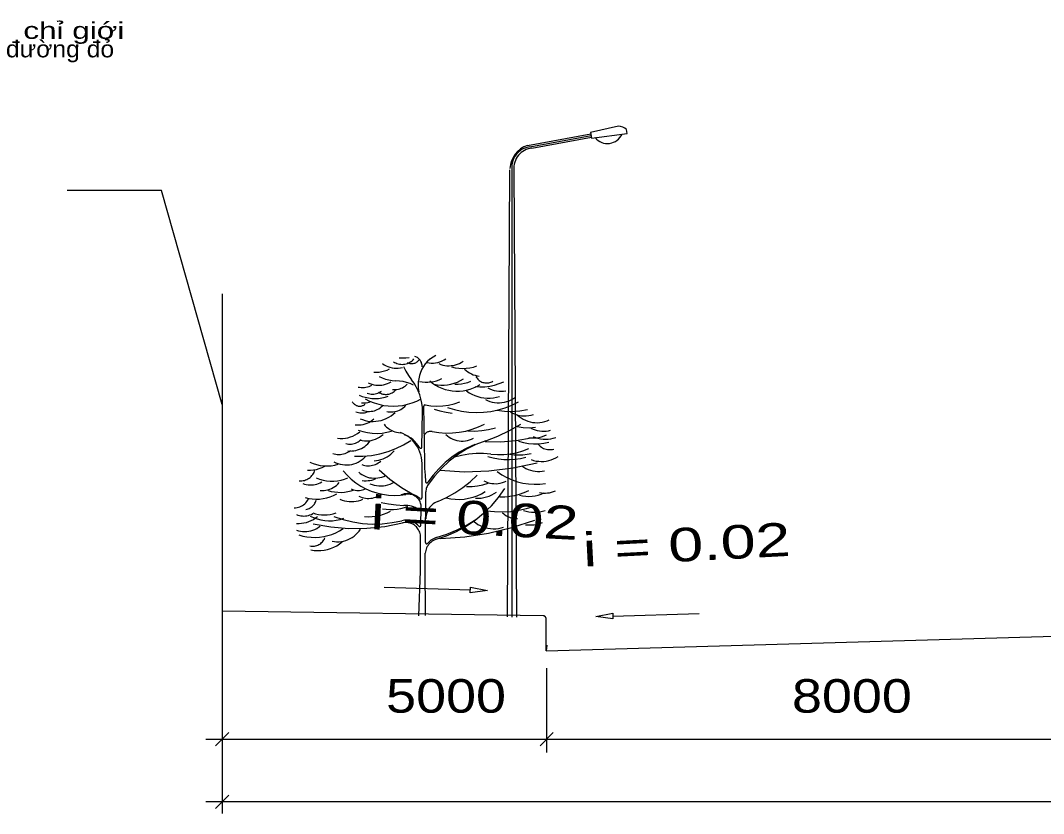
# Model space of a CAD drawing. Header units: metres. Extents: x 532950 to 537618, y 1849954 to 1853119.
# Drawn here: x 535865.4 to 536117.5, y 1851948.7 to 1852144.2 of the extents above; entities that cross this region are included whole.
import ezdxf

# ---------------------------------------------------------------- set-up
doc = ezdxf.new("R2010")
doc.units = ezdxf.units.M
doc.header["$LTSCALE"] = 3.1
for name, color, linetype, lineweight in [('1', 7, 'Continuous', 13), ('16', 7, 'Continuous', 13), ('2', 7, 'Continuous', 13), ('57', 7, 'Continuous', 13)]:
    doc.layers.add(name, color=color, linetype=linetype, lineweight=lineweight)

msp = doc.modelspace()

# ---------------------------------------------------------------- linework, layer by layer
at = {"layer": '1'}
for p, q in [((535964.34, 1852039.04), (535964.47, 1852047.72)), ((535964.35, 1852026.57), (535964.35, 1852035)), ((535965.18, 1852015.52), (535965.31, 1852027.99)), ((535964.08, 1852019.78), (535964.18, 1852024.11))]:
    msp.add_line(p, q, dxfattribs=at)
for points in [[(535957.3, 1852060.07), (535957.58, 1852059.9), (535957.87, 1852059.75), (535958.18, 1852059.63), (535958.49, 1852059.53), (535958.82, 1852059.46), (535959.14, 1852059.42), (535959.47, 1852059.41), (535959.8, 1852059.43), (535960.13, 1852059.47), (535960.45, 1852059.55), (535960.76, 1852059.65), (535961.07, 1852059.78), (535961.36, 1852059.93), (535961.64, 1852060.11), (535961.9, 1852060.31), (535962.14, 1852060.54), (535962.36, 1852060.78)], [(535958.71, 1852061.02), (535959.54, 1852060.98), (535960.36, 1852061.02), (535961.18, 1852061.13)], [(535960.71, 1852059.84), (535960.91, 1852059.75), (535961.11, 1852059.68), (535961.33, 1852059.63), (535961.54, 1852059.6), (535961.75, 1852059.59), (535961.97, 1852059.6), (535962.18, 1852059.63), (535962.4, 1852059.68), (535962.6, 1852059.74), (535962.8, 1852059.82), (535962.99, 1852059.93), (535963.17, 1852060.04), (535963.34, 1852060.18), (535963.5, 1852060.33), (535963.64, 1852060.49), (535963.77, 1852060.66)], [(535964.36, 1852058.78), (535964.36, 1852059), (535964.35, 1852059.23), (535964.31, 1852059.45), (535964.26, 1852059.67), (535964.19, 1852059.88), (535964.09, 1852060.09), (535963.98, 1852060.28), (535963.86, 1852060.47), (535963.71, 1852060.64), (535963.56, 1852060.8), (535963.39, 1852060.95), (535963.2, 1852061.08), (535963.01, 1852061.19), (535962.8, 1852061.29), (535962.59, 1852061.37)], [(535966.24, 1852060.78), (535965.67, 1852060.2), (535965.16, 1852059.57), (535964.71, 1852058.9), (535964.32, 1852058.19), (535964, 1852057.44), (535963.74, 1852056.67), (535963.55, 1852055.88), (535963.44, 1852055.08), (535963.4, 1852054.27), (535963.43, 1852053.46), (535963.53, 1852052.66)], [(535965.53, 1852059.84), (535966.08, 1852059.75), (535966.62, 1852059.71), (535967.17, 1852059.72), (535967.71, 1852059.78), (535968.25, 1852059.89), (535968.78, 1852060.04), (535969.29, 1852060.24), (535969.78, 1852060.49), (535970.24, 1852060.78)], [(535967.77, 1852061.6), (535967.09, 1852061.19), (535966.43, 1852060.75), (535965.77, 1852060.31)], [(535968.48, 1852059.6), (535968.96, 1852059.41), (535969.47, 1852059.25), (535969.98, 1852059.14), (535970.5, 1852059.08), (535971.03, 1852059.06), (535971.55, 1852059.09), (535972.08, 1852059.16), (535972.59, 1852059.28), (535973.09, 1852059.45), (535973.57, 1852059.65), (535974.03, 1852059.9), (535974.47, 1852060.19)], [(535952.48, 1852057.48), (535953.15, 1852057.47), (535953.81, 1852057.52), (535954.48, 1852057.63), (535955.12, 1852057.79), (535955.75, 1852058.02), (535956.36, 1852058.31)], [(535954.59, 1852059.6), (535955.03, 1852059.32), (535955.48, 1852059.07), (535955.96, 1852058.86), (535956.45, 1852058.7), (535956.96, 1852058.58), (535957.47, 1852058.5), (535957.99, 1852058.48), (535958.51, 1852058.49), (535959.03, 1852058.55), (535959.54, 1852058.66)], [(535959.77, 1852058.9), (535960.34, 1852057.74), (535961, 1852056.64), (535961.76, 1852055.6)], [(535971.65, 1852058.78), (535972.54, 1852058.59), (535973.43, 1852058.47), (535974.33, 1852058.43), (535975.24, 1852058.47), (535976.13, 1852058.58), (535977.02, 1852058.76), (535977.89, 1852059.01)], [(535974.83, 1852058.19), (535975.21, 1852057.86), (535975.62, 1852057.55), (535976.06, 1852057.29), (535976.51, 1852057.06), (535976.98, 1852056.87), (535977.47, 1852056.72), (535977.97, 1852056.61), (535978.47, 1852056.54)], [(535951.07, 1852054.89), (535951.51, 1852054.69), (535951.98, 1852054.52), (535952.45, 1852054.4), (535952.94, 1852054.31), (535953.43, 1852054.27), (535953.92, 1852054.27), (535954.41, 1852054.31), (535954.9, 1852054.39), (535955.37, 1852054.52), (535955.84, 1852054.68), (535956.28, 1852054.89), (535956.71, 1852055.13)], [(535953.77, 1852056.42), (535954.55, 1852056.07), (535955.36, 1852055.79), (535956.19, 1852055.57), (535957.03, 1852055.43), (535957.89, 1852055.36)], [(535962.24, 1852054.3), (535961.41, 1852054.66), (535960.55, 1852054.94), (535959.68, 1852055.15), (535958.79, 1852055.3), (535957.89, 1852055.36)], [(535964.47, 1852047.72), (535964.44, 1852048.78), (535964.32, 1852049.83), (535964.1, 1852050.88), (535963.8, 1852051.9), (535963.41, 1852052.89), (535962.94, 1852053.84), (535962.39, 1852054.75), (535961.76, 1852055.6)], [(535963.69, 1852055.2), (535964.39, 1852055.08), (535965.1, 1852055.02), (535965.82, 1852055.02), (535966.53, 1852055.08), (535967.24, 1852055.2), (535967.93, 1852055.38), (535968.6, 1852055.61), (535969.26, 1852055.9)], [(535966.24, 1852055.36), (535966.93, 1852054.81), (535967.66, 1852054.31), (535968.44, 1852053.88), (535969.25, 1852053.52), (535970.08, 1852053.23), (535970.94, 1852053.01), (535971.82, 1852052.87), (535972.7, 1852052.8), (535973.59, 1852052.81), (535974.47, 1852052.9), (535975.34, 1852053.06), (535976.19, 1852053.29), (535977.02, 1852053.6), (535977.83, 1852053.98), (535978.59, 1852054.42)], [(535967.3, 1852054.54), (535968.13, 1852054.4), (535968.97, 1852054.32), (535969.82, 1852054.32), (535970.66, 1852054.4), (535971.49, 1852054.55), (535972.3, 1852054.77), (535973.1, 1852055.06), (535973.86, 1852055.41), (535974.59, 1852055.84)], [(535972.47, 1852054.54), (535973.27, 1852054.54), (535974.06, 1852054.61), (535974.85, 1852054.76), (535975.61, 1852054.97), (535976.36, 1852055.25)], [(535977.42, 1852053.95), (535978.62, 1852053.87), (535979.83, 1852053.9), (535981.03, 1852054.05), (535982.21, 1852054.3), (535983.36, 1852054.66), (535984.47, 1852055.13)], [(535977.65, 1852056.42), (535977.77, 1852056.2), (535977.92, 1852055.99), (535978.08, 1852055.8), (535978.25, 1852055.61), (535978.44, 1852055.45), (535978.65, 1852055.3), (535978.87, 1852055.17), (535979.09, 1852055.06), (535979.33, 1852054.97), (535979.57, 1852054.9), (535979.82, 1852054.85), (535980.07, 1852054.82), (535980.33, 1852054.82), (535980.58, 1852054.84), (535980.83, 1852054.88), (535981.08, 1852054.94), (535981.31, 1852055.02), (535981.55, 1852055.12), (535981.77, 1852055.25)], [(535948.6, 1852053.83), (535948.98, 1852053.76), (535949.37, 1852053.71), (535949.76, 1852053.7), (535950.15, 1852053.72), (535950.54, 1852053.77), (535950.92, 1852053.86), (535951.3, 1852053.98), (535951.66, 1852054.13), (535952.01, 1852054.3)], [(535950.83, 1852052.3), (535951.15, 1852052.21), (535951.48, 1852052.14), (535951.81, 1852052.1), (535952.15, 1852052.09), (535952.48, 1852052.1), (535952.82, 1852052.15), (535953.14, 1852052.22), (535953.46, 1852052.32), (535953.78, 1852052.45), (535954.07, 1852052.6), (535954.36, 1852052.77)], [(535953.65, 1852052.54), (535953.9, 1852052.39), (535954.17, 1852052.27), (535954.44, 1852052.17), (535954.72, 1852052.09), (535955.01, 1852052.04), (535955.3, 1852052.02), (535955.59, 1852052.02), (535955.88, 1852052.04), (535956.17, 1852052.1), (535956.45, 1852052.18), (535956.72, 1852052.28), (535956.98, 1852052.41), (535957.23, 1852052.55), (535957.47, 1852052.73), (535957.69, 1852052.92), (535957.89, 1852053.13)], [(535957.07, 1852053.25), (535957.43, 1852053.21), (535957.79, 1852053.21), (535958.16, 1852053.24), (535958.52, 1852053.3), (535958.87, 1852053.39), (535959.22, 1852053.51), (535959.55, 1852053.66), (535959.87, 1852053.84), (535960.17, 1852054.05), (535960.45, 1852054.28), (535960.71, 1852054.54)], [(535975.29, 1852052.88), (535975.93, 1852052.43), (535976.62, 1852052.04), (535977.33, 1852051.71), (535978.07, 1852051.45), (535978.83, 1852051.25), (535979.6, 1852051.12), (535980.38, 1852051.06), (535981.17, 1852051.07), (535981.95, 1852051.15), (535982.72, 1852051.3), (535983.47, 1852051.51)], [(535980.55, 1852053.66), (535981.07, 1852053.39), (535981.6, 1852053.17), (535982.16, 1852053), (535982.72, 1852052.88), (535983.3, 1852052.8), (535983.88, 1852052.78), (535984.45, 1852052.8), (535985.03, 1852052.88)], [(535947.18, 1852050.18), (535947.28, 1852050.03), (535947.39, 1852049.88), (535947.51, 1852049.74), (535947.65, 1852049.61), (535947.79, 1852049.5), (535947.95, 1852049.4), (535948.11, 1852049.31), (535948.28, 1852049.24), (535948.45, 1852049.18), (535948.63, 1852049.14), (535948.82, 1852049.11), (535949, 1852049.1), (535949.18, 1852049.11), (535949.37, 1852049.13), (535949.55, 1852049.17), (535949.72, 1852049.23), (535949.89, 1852049.3), (535950.06, 1852049.38), (535950.21, 1852049.48), (535950.36, 1852049.6)], [(535948.83, 1852051.83), (535949.59, 1852051.52), (535950.37, 1852051.29), (535951.17, 1852051.12), (535951.99, 1852051.02), (535952.8, 1852050.99), (535953.62, 1852051.03), (535954.43, 1852051.15), (535955.23, 1852051.34), (535956.01, 1852051.6)], [(535949.48, 1852049.91), (535949.85, 1852049.89), (535950.23, 1852049.9), (535950.6, 1852049.94), (535950.96, 1852050.01), (535951.32, 1852050.11), (535951.67, 1852050.23)], [(535950.36, 1852050.89), (535951.43, 1852050.35), (535952.54, 1852049.91), (535953.69, 1852049.56), (535954.86, 1852049.31), (535956.05, 1852049.15), (535957.24, 1852049.1), (535958.44, 1852049.15), (535959.63, 1852049.31), (535960.8, 1852049.56), (535961.94, 1852049.91), (535963.05, 1852050.35), (535964.12, 1852050.89)], [(535965.13, 1852049.4), (535966.56, 1852049.2), (535968, 1852049.13), (535969.44, 1852049.19), (535970.87, 1852049.38), (535972.27, 1852049.7), (535973.64, 1852050.15)], [(535970.62, 1852048.78), (535972.35, 1852048.25), (535974.12, 1852047.86), (535975.91, 1852047.63), (535977.72, 1852047.54), (535979.53, 1852047.6), (535981.32, 1852047.82), (535983.1, 1852048.19), (535984.83, 1852048.7), (535986.52, 1852049.35), (535988.15, 1852050.15)], [(535979.97, 1852050.73), (535980.51, 1852050.48), (535981.08, 1852050.27), (535981.66, 1852050.12), (535982.25, 1852050.01), (535982.85, 1852049.96), (535983.45, 1852049.95), (535984.05, 1852050), (535984.64, 1852050.1), (535985.22, 1852050.25), (535985.79, 1852050.44), (535986.34, 1852050.69), (535986.87, 1852050.98), (535987.37, 1852051.32)], [(535948.01, 1852047.71), (535948.35, 1852047.6), (535948.7, 1852047.51), (535949.06, 1852047.46), (535949.43, 1852047.44), (535949.79, 1852047.45), (535950.15, 1852047.5), (535950.5, 1852047.58), (535950.85, 1852047.69), (535951.18, 1852047.83)], [(535949.08, 1852046.02), (535949.7, 1852045.78), (535950.34, 1852045.58), (535950.99, 1852045.44), (535951.65, 1852045.36), (535952.32, 1852045.34), (535952.98, 1852045.37), (535953.64, 1852045.46), (535954.3, 1852045.6), (535954.93, 1852045.8), (535955.55, 1852046.06), (535956.14, 1852046.36), (535956.71, 1852046.71), (535957.24, 1852047.12), (535957.74, 1852047.56)], [(535949.56, 1852048.21), (535949.93, 1852048.07), (535950.3, 1852047.95), (535950.68, 1852047.87), (535951.07, 1852047.83), (535951.45, 1852047.82), (535951.84, 1852047.84), (535952.23, 1852047.9), (535952.61, 1852047.99), (535952.97, 1852048.11), (535953.33, 1852048.27), (535953.67, 1852048.45), (535954, 1852048.67), (535954.3, 1852048.91), (535954.58, 1852049.18)], [(535955.65, 1852047.83), (535956.05, 1852047.74), (535956.45, 1852047.69), (535956.85, 1852047.68), (535957.25, 1852047.7), (535957.65, 1852047.76), (535958.04, 1852047.85), (535958.42, 1852047.97), (535958.79, 1852048.13), (535959.15, 1852048.32), (535959.48, 1852048.54), (535959.8, 1852048.78), (535960.09, 1852049.06), (535960.36, 1852049.36)], [(535965.13, 1852049.4), (535965.11, 1852049.4), (535965.08, 1852049.4), (535965.05, 1852049.4), (535965.02, 1852049.4), (535964.99, 1852049.39), (535964.97, 1852049.38), (535964.94, 1852049.37), (535964.91, 1852049.36), (535964.89, 1852049.34), (535964.87, 1852049.33), (535964.85, 1852049.31), (535964.83, 1852049.29), (535964.81, 1852049.26), (535964.8, 1852049.24), (535964.78, 1852049.22), (535964.77, 1852049.19), (535964.76, 1852049.16), (535964.76, 1852049.13), (535964.75, 1852049.11), (535964.75, 1852049.08)], [(535964.75, 1852049.08), (535964.8, 1852044.49), (535964.87, 1852039.91), (535964.94, 1852035.33)], [(535967.31, 1852048.39), (535968.77, 1852047.93), (535970.27, 1852047.61), (535971.79, 1852047.42)], [(535982.82, 1852048.08), (535984.69, 1852047.86), (535986.58, 1852047.82), (535988.46, 1852047.96), (535990.32, 1852048.27)], [(535986.12, 1852047.7), (535986.64, 1852047.42), (535987.17, 1852047.18), (535987.73, 1852046.99), (535988.3, 1852046.84), (535988.88, 1852046.75), (535989.46, 1852046.71), (535990.05, 1852046.72), (535990.64, 1852046.79), (535991.21, 1852046.9), (535991.78, 1852047.07)], [(535947.89, 1852044.53), (535948.38, 1852044.49), (535948.88, 1852044.49), (535949.37, 1852044.53), (535949.86, 1852044.62), (535950.34, 1852044.74), (535950.8, 1852044.91), (535951.25, 1852045.11), (535951.68, 1852045.35), (535952.09, 1852045.63), (535952.48, 1852045.95)], [(535987.82, 1852046.96), (535988.28, 1852046.56), (535988.77, 1852046.2), (535989.29, 1852045.89), (535989.83, 1852045.62), (535990.4, 1852045.4), (535990.98, 1852045.23), (535991.58, 1852045.11), (535992.18, 1852045.04), (535992.79, 1852045.03), (535993.39, 1852045.07), (535993.99, 1852045.16), (535994.58, 1852045.3), (535995.16, 1852045.49), (535995.71, 1852045.73)], [(535943.55, 1852041.18), (535944.19, 1852041.13), (535944.84, 1852041.15), (535945.48, 1852041.21), (535946.11, 1852041.34), (535946.74, 1852041.51), (535947.34, 1852041.74), (535947.92, 1852042.03), (535948.48, 1852042.36), (535949, 1852042.74)], [(535948.59, 1852043.19), (535949.74, 1852042.83), (535950.91, 1852042.58), (535952.1, 1852042.44), (535953.3, 1852042.41), (535954.5, 1852042.48), (535955.68, 1852042.66), (535956.85, 1852042.94)], [(535954.99, 1852044.65), (535955.29, 1852044.29), (535955.63, 1852043.96), (535955.99, 1852043.66), (535956.38, 1852043.39), (535956.78, 1852043.16), (535957.21, 1852042.96), (535957.65, 1852042.8), (535958.1, 1852042.67), (535958.56, 1852042.59), (535959.03, 1852042.54)], [(535964.35, 1852035), (535964.32, 1852035.71), (535964.23, 1852036.42), (535964.07, 1852037.12), (535963.85, 1852037.8), (535963.58, 1852038.45), (535963.25, 1852039.09), (535962.86, 1852039.69), (535962.42, 1852040.25), (535961.94, 1852040.77), (535961.41, 1852041.25), (535960.84, 1852041.68), (535960.24, 1852042.06), (535959.6, 1852042.39), (535958.94, 1852042.65)], [(535966.88, 1852042.87), (535966.72, 1852042.89), (535966.56, 1852042.9), (535966.4, 1852042.9), (535966.24, 1852042.88), (535966.08, 1852042.85), (535965.92, 1852042.81), (535965.77, 1852042.75), (535965.62, 1852042.68), (535965.49, 1852042.59), (535965.35, 1852042.5), (535965.23, 1852042.39), (535965.12, 1852042.28), (535965.02, 1852042.15), (535964.93, 1852042.01), (535964.85, 1852041.87), (535964.79, 1852041.72)], [(535966.88, 1852042.87), (535968.52, 1852042.61), (535970.18, 1852042.49), (535971.84, 1852042.51), (535973.49, 1852042.67), (535975.12, 1852042.98), (535976.72, 1852043.42), (535978.27, 1852044), (535979.77, 1852044.71)], [(535975.65, 1852043), (535977.36, 1852042.96), (535979.08, 1852043.08), (535980.77, 1852043.35), (535982.44, 1852043.76)], [(535980.06, 1852040.6), (535983.03, 1852041.74), (535985.91, 1852043.09), (535988.67, 1852044.66)], [(535987.78, 1852044.08), (535989.27, 1852043.87), (535990.78, 1852043.8), (535992.28, 1852043.89)], [(535991.2, 1852043.69), (535991.7, 1852043.46), (535992.22, 1852043.27), (535992.75, 1852043.12), (535993.3, 1852043.02), (535993.84, 1852042.96), (535994.4, 1852042.95), (535994.95, 1852042.98), (535995.49, 1852043.06), (535996.03, 1852043.19)], [(535945.59, 1852039.87), (535945.93, 1852039.81), (535946.27, 1852039.77), (535946.61, 1852039.76), (535946.95, 1852039.78), (535947.29, 1852039.83), (535947.63, 1852039.91), (535947.95, 1852040.01), (535948.27, 1852040.15), (535948.58, 1852040.31), (535948.87, 1852040.49), (535949.14, 1852040.7), (535949.39, 1852040.93)], [(535946.07, 1852038.09), (535946.56, 1852038.05), (535947.05, 1852038.06), (535947.54, 1852038.1), (535948.02, 1852038.19), (535948.49, 1852038.31), (535948.96, 1852038.48), (535949.4, 1852038.68), (535949.83, 1852038.92), (535950.23, 1852039.19), (535950.61, 1852039.5), (535950.97, 1852039.84), (535951.29, 1852040.21), (535951.58, 1852040.6)], [(535947.69, 1852036.8), (535949.79, 1852036.79), (535951.89, 1852036.98), (535953.95, 1852037.36), (535955.97, 1852037.93), (535957.94, 1852038.67), (535959.82, 1852039.59), (535961.62, 1852040.68)], [(535949.07, 1852040.76), (535949.61, 1852040.65), (535950.16, 1852040.58), (535950.71, 1852040.57), (535951.26, 1852040.6), (535951.81, 1852040.68), (535952.34, 1852040.81), (535952.87, 1852040.99), (535953.37, 1852041.21), (535953.85, 1852041.48), (535954.31, 1852041.79), (535954.74, 1852042.14)], [(535963.74, 1852038.89), (535963.41, 1852039.42), (535963.03, 1852039.92), (535962.62, 1852040.38), (535962.16, 1852040.81), (535961.66, 1852041.19), (535961.14, 1852041.53), (535960.58, 1852041.82), (535960, 1852042.05)], [(535980.06, 1852040.6), (535977.65, 1852039.65), (535975.33, 1852038.49), (535973.13, 1852037.11), (535971.06, 1852035.54), (535969.15, 1852033.78), (535967.41, 1852031.85), (535965.86, 1852029.77)], [(535970.23, 1852042.15), (535970.62, 1852041.81), (535971.04, 1852041.5), (535971.49, 1852041.22), (535971.97, 1852040.99), (535972.46, 1852040.8), (535972.96, 1852040.66), (535973.48, 1852040.56), (535974, 1852040.51), (535974.53, 1852040.51), (535975.05, 1852040.55), (535975.57, 1852040.64), (535976.08, 1852040.78), (535976.57, 1852040.96), (535977.04, 1852041.18)], [(535979.9, 1852040.39), (535983.71, 1852040.33), (535987.52, 1852040.65), (535991.27, 1852041.34)], [(535988.16, 1852040.45), (535989.37, 1852040.13), (535990.6, 1852039.92), (535991.85, 1852039.82), (535993.11, 1852039.84), (535994.36, 1852039.96), (535995.59, 1852040.2)], [(535990.63, 1852041.4), (535991.27, 1852041.32), (535991.91, 1852041.29), (535992.56, 1852041.33), (535993.19, 1852041.42), (535993.82, 1852041.57), (535994.43, 1852041.78), (535995.01, 1852042.04)], [(535991.71, 1852041.6), (535992.3, 1852041.36), (535992.92, 1852041.18), (535993.54, 1852041.05), (535994.17, 1852040.98), (535994.81, 1852040.95), (535995.44, 1852040.99), (535996.07, 1852041.07), (535996.69, 1852041.21), (535997.3, 1852041.4)], [(535942.35, 1852037.44), (535942.72, 1852037.33), (535943.1, 1852037.24), (535943.48, 1852037.19), (535943.86, 1852037.18), (535944.25, 1852037.19), (535944.63, 1852037.24), (535945.01, 1852037.32), (535945.38, 1852037.43), (535945.74, 1852037.57), (535946.08, 1852037.74), (535946.41, 1852037.94), (535946.72, 1852038.17)], [(535952.55, 1852035.66), (535953.12, 1852035.7), (535953.68, 1852035.79), (535954.23, 1852035.92), (535954.77, 1852036.11), (535955.29, 1852036.34), (535955.79, 1852036.61), (535956.26, 1852036.92), (535956.7, 1852037.28), (535957.11, 1852037.67), (535957.49, 1852038.09)], [(535963.74, 1852038.89), (535963.75, 1852038.86), (535963.77, 1852038.84), (535963.79, 1852038.82), (535963.81, 1852038.8), (535963.83, 1852038.78), (535963.85, 1852038.77), (535963.88, 1852038.75), (535963.9, 1852038.74), (535963.93, 1852038.73), (535963.96, 1852038.73), (535963.99, 1852038.72), (535964.01, 1852038.72), (535964.04, 1852038.72), (535964.07, 1852038.72), (535964.1, 1852038.73), (535964.13, 1852038.74), (535964.15, 1852038.75), (535964.18, 1852038.76), (535964.2, 1852038.78), (535964.22, 1852038.79), (535964.24, 1852038.81), (535964.26, 1852038.83), (535964.28, 1852038.85), (535964.3, 1852038.88), (535964.31, 1852038.9), (535964.32, 1852038.93), (535964.33, 1852038.95), (535964.34, 1852038.98), (535964.34, 1852039.01), (535964.34, 1852039.04)], [(535977.34, 1852039.65), (535975.37, 1852038.78), (535973.49, 1852037.74), (535971.71, 1852036.54), (535970.04, 1852035.19), (535968.49, 1852033.7), (535967.08, 1852032.08), (535965.81, 1852030.35)], [(535981.33, 1852037.28), (535979.52, 1852037.42), (535977.71, 1852037.42), (535975.91, 1852037.26), (535974.12, 1852036.95), (535972.37, 1852036.5)], [(535981.33, 1852037.28), (535982.92, 1852037.16), (535984.51, 1852037.18), (535986.09, 1852037.34), (535987.66, 1852037.64), (535989.19, 1852038.08), (535990.68, 1852038.65)], [(535986, 1852037.28), (535987.05, 1852037.13), (535988.11, 1852037.08), (535989.17, 1852037.11), (535990.23, 1852037.25), (535991.26, 1852037.48)], [(535993.05, 1852039.69), (535993.26, 1852039.45), (535993.5, 1852039.23), (535993.76, 1852039.03), (535994.03, 1852038.86), (535994.32, 1852038.71), (535994.62, 1852038.59), (535994.93, 1852038.49), (535995.25, 1852038.43), (535995.57, 1852038.39), (535995.9, 1852038.39), (535996.22, 1852038.41), (535996.54, 1852038.46), (535996.86, 1852038.54)], [(535936.68, 1852035.34), (535937.51, 1852034.98), (535938.37, 1852034.71), (535939.26, 1852034.51), (535940.15, 1852034.4), (535941.05, 1852034.37), (535941.96, 1852034.42), (535942.85, 1852034.55), (535943.73, 1852034.77)], [(535942.59, 1852035.42), (535943.11, 1852035.16), (535943.64, 1852034.96), (535944.19, 1852034.8), (535944.75, 1852034.69), (535945.32, 1852034.63), (535945.89, 1852034.62), (535946.46, 1852034.66), (535947.03, 1852034.75), (535947.58, 1852034.9), (535948.12, 1852035.09), (535948.64, 1852035.33), (535949.14, 1852035.61), (535949.61, 1852035.94), (535950.04, 1852036.31), (535950.45, 1852036.71)], [(535949.56, 1852034.69), (535949.92, 1852034.57), (535950.29, 1852034.48), (535950.66, 1852034.43), (535951.04, 1852034.4), (535951.42, 1852034.41), (535951.8, 1852034.45), (535952.17, 1852034.53), (535952.54, 1852034.63), (535952.9, 1852034.76), (535953.24, 1852034.93), (535953.57, 1852035.12), (535953.88, 1852035.34), (535954.17, 1852035.58)], [(535964.94, 1852035.33), (535964.99, 1852033.72), (535965.09, 1852032.1), (535965.22, 1852030.5)], [(535968.77, 1852033.29), (535974.8, 1852032.96), (535980.83, 1852033.15), (535986.82, 1852033.89), (535992.72, 1852035.14)], [(535980.55, 1852036.7), (535981.86, 1852036.34), (535983.19, 1852036.1), (535984.53, 1852035.96), (535985.89, 1852035.93), (535987.24, 1852036.01), (535988.58, 1852036.2), (535989.9, 1852036.5)], [(535991.26, 1852035.92), (535991.86, 1852035.73), (535992.47, 1852035.59), (535993.1, 1852035.51), (535993.72, 1852035.47), (535994.35, 1852035.49), (535994.98, 1852035.57), (535995.59, 1852035.69), (535996.19, 1852035.87), (535996.78, 1852036.1), (535997.34, 1852036.37), (535997.88, 1852036.7)], [(535934.09, 1852030.72), (535934.41, 1852030.7), (535934.73, 1852030.71), (535935.05, 1852030.75), (535935.36, 1852030.82), (535935.67, 1852030.91), (535935.97, 1852031.03), (535936.25, 1852031.18), (535936.52, 1852031.35), (535936.78, 1852031.54), (535937.02, 1852031.76), (535937.23, 1852031.99), (535937.43, 1852032.24), (535937.61, 1852032.51), (535937.76, 1852032.79), (535937.88, 1852033.09), (535937.98, 1852033.39)], [(535936.12, 1852033.31), (535936.86, 1852033.32), (535937.6, 1852033.38), (535938.33, 1852033.52), (535939.04, 1852033.71), (535939.74, 1852033.97), (535940.41, 1852034.28)], [(535944.91, 1852033.19), (535945.87, 1852032.1), (535946.92, 1852031.11), (535948.05, 1852030.21), (535949.26, 1852029.42), (535950.53, 1852028.74), (535951.86, 1852028.17), (535953.24, 1852027.72), (535954.65, 1852027.39), (535956.08, 1852027.2), (535957.52, 1852027.12), (535958.97, 1852027.18), (535960.4, 1852027.37)], [(535948.75, 1852032.83), (535949.14, 1852032.51), (535949.56, 1852032.23), (535950.01, 1852031.98), (535950.47, 1852031.77), (535950.95, 1852031.61), (535951.44, 1852031.48), (535951.94, 1852031.4), (535952.45, 1852031.36), (535952.95, 1852031.36), (535953.46, 1852031.41), (535953.96, 1852031.5), (535954.45, 1852031.63), (535954.93, 1852031.8), (535955.39, 1852032.02)], [(535953.77, 1852033.39), (535956.44, 1852031.09), (535959.31, 1852029.03), (535962.35, 1852027.24)], [(535982.89, 1852032.99), (535984.04, 1852032.2), (535985.26, 1852031.52), (535986.53, 1852030.95), (535987.85, 1852030.49), (535989.21, 1852030.16), (535990.59, 1852029.95), (535991.98, 1852029.86), (535993.38, 1852029.9), (535994.77, 1852030.07)], [(535988.92, 1852034.36), (535989.42, 1852034.03), (535989.94, 1852033.74), (535990.48, 1852033.5), (535991.04, 1852033.3), (535991.62, 1852033.16), (535992.21, 1852033.06), (535992.8, 1852033.02), (535993.4, 1852033.02), (535993.99, 1852033.08), (535994.57, 1852033.19)], [(535934.98, 1852030.07), (535935.39, 1852029.92), (535935.82, 1852029.8), (535936.26, 1852029.72), (535936.7, 1852029.68), (535937.14, 1852029.68), (535937.58, 1852029.72), (535938.02, 1852029.79), (535938.45, 1852029.91), (535938.86, 1852030.06), (535939.27, 1852030.24), (535939.65, 1852030.46)], [(535938.29, 1852031.43), (535939.12, 1852031.13), (535939.98, 1852030.89), (535940.85, 1852030.74), (535941.74, 1852030.66), (535942.63, 1852030.66), (535943.51, 1852030.74), (535944.39, 1852030.89), (535945.24, 1852031.13), (535946.08, 1852031.43)], [(535939.26, 1852028.31), (535939.74, 1852028.3), (535940.22, 1852028.32), (535940.69, 1852028.38), (535941.16, 1852028.49), (535941.61, 1852028.63), (535942.05, 1852028.82), (535942.48, 1852029.04), (535942.88, 1852029.3), (535943.26, 1852029.59), (535943.61, 1852029.91), (535943.94, 1852030.26)], [(535949.64, 1852030.8), (535950.11, 1852030.74), (535950.58, 1852030.73), (535951.05, 1852030.75), (535951.52, 1852030.8), (535951.98, 1852030.9), (535952.44, 1852031.04), (535952.88, 1852031.21)], [(535951.5, 1852029.99), (535952.03, 1852029.79), (535952.57, 1852029.64), (535953.13, 1852029.54), (535953.69, 1852029.48), (535954.26, 1852029.47), (535954.83, 1852029.51), (535955.38, 1852029.59), (535955.93, 1852029.72), (535956.47, 1852029.9), (535956.99, 1852030.13), (535957.49, 1852030.4)], [(535965.22, 1852030.5), (535965.23, 1852030.47), (535965.23, 1852030.44), (535965.24, 1852030.41), (535965.25, 1852030.39), (535965.27, 1852030.36), (535965.28, 1852030.34), (535965.3, 1852030.32), (535965.32, 1852030.3), (535965.34, 1852030.28), (535965.36, 1852030.26), (535965.39, 1852030.25), (535965.41, 1852030.23), (535965.44, 1852030.22), (535965.47, 1852030.21), (535965.49, 1852030.21), (535965.52, 1852030.21), (535965.55, 1852030.21), (535965.58, 1852030.21), (535965.61, 1852030.21), (535965.63, 1852030.22), (535965.66, 1852030.23), (535965.69, 1852030.24), (535965.71, 1852030.25), (535965.73, 1852030.27), (535965.76, 1852030.29), (535965.78, 1852030.3), (535965.8, 1852030.33), (535965.81, 1852030.35)], [(535968.23, 1852025.64), (535970.37, 1852026.6), (535972.42, 1852027.73), (535974.37, 1852029.02), (535976.21, 1852030.48), (535977.93, 1852032.07)], [(535975.33, 1852029.29), (535976.68, 1852029.32), (535978.01, 1852029.48), (535979.33, 1852029.75), (535980.61, 1852030.15)], [(535979.56, 1852030.73), (535980.03, 1852030.5), (535980.52, 1852030.31), (535981.03, 1852030.16), (535981.54, 1852030.06), (535982.07, 1852030.01), (535982.59, 1852030), (535983.12, 1852030.03), (535983.64, 1852030.12), (535984.15, 1852030.25), (535984.64, 1852030.42), (535985.12, 1852030.63)], [(535935.56, 1852026.56), (535936.43, 1852026.35), (535937.32, 1852026.23), (535938.21, 1852026.18), (535939.11, 1852026.21), (535940, 1852026.32), (535940.87, 1852026.51), (535941.73, 1852026.78), (535942.56, 1852027.12), (535943.35, 1852027.53)], [(535941.21, 1852028.31), (535942, 1852028.1), (535942.8, 1852027.95), (535943.62, 1852027.87), (535944.44, 1852027.86), (535945.26, 1852027.92), (535946.06, 1852028.05), (535946.86, 1852028.25), (535947.64, 1852028.51)], [(535946.86, 1852028.7), (535947.19, 1852028.57), (535947.54, 1852028.46), (535947.89, 1852028.38), (535948.25, 1852028.33), (535948.61, 1852028.31), (535948.97, 1852028.33), (535949.33, 1852028.38), (535949.68, 1852028.46), (535950.03, 1852028.57), (535950.36, 1852028.7)], [(535948.8, 1852026.95), (535949.19, 1852026.76), (535949.59, 1852026.61), (535950, 1852026.5), (535950.42, 1852026.42), (535950.85, 1852026.37), (535951.28, 1852026.37), (535951.7, 1852026.4), (535952.13, 1852026.47), (535952.54, 1852026.57), (535952.94, 1852026.71), (535953.34, 1852026.89), (535953.71, 1852027.1), (535954.06, 1852027.34)], [(535963.8, 1852026.33), (535963.52, 1852026.59), (535963.21, 1852026.81), (535962.88, 1852027.01), (535962.54, 1852027.18), (535962.18, 1852027.32), (535961.82, 1852027.42), (535961.44, 1852027.5), (535961.06, 1852027.54), (535960.68, 1852027.54), (535960.3, 1852027.52), (535959.92, 1852027.46), (535959.55, 1852027.36), (535959.19, 1852027.24)], [(535964.18, 1852024.11), (535964.18, 1852024.39), (535964.15, 1852024.68), (535964.09, 1852024.96), (535964.01, 1852025.23), (535963.91, 1852025.5), (535963.78, 1852025.75), (535963.63, 1852025.99), (535963.46, 1852026.22), (535963.27, 1852026.44), (535963.06, 1852026.63), (535962.84, 1852026.81), (535962.6, 1852026.96), (535962.35, 1852027.1), (535962.09, 1852027.21), (535961.81, 1852027.3), (535961.54, 1852027.36), (535961.25, 1852027.4), (535960.97, 1852027.41), (535960.69, 1852027.4), (535960.4, 1852027.37)], [(535965.86, 1852029.77), (535965.72, 1852029.54), (535965.6, 1852029.3), (535965.49, 1852029.05), (535965.41, 1852028.8), (535965.36, 1852028.53), (535965.32, 1852028.26), (535965.31, 1852027.99)], [(535967.85, 1852016.32), (535970.4, 1852017.16), (535972.86, 1852018.23), (535975.21, 1852019.52), (535977.44, 1852021.01), (535979.53, 1852022.7), (535981.45, 1852024.58), (535983.19, 1852026.62), (535984.74, 1852028.81)], [(535970.34, 1852026.5), (535971.43, 1852026.28), (535972.53, 1852026.16), (535973.64, 1852026.14), (535974.75, 1852026.21), (535975.84, 1852026.39), (535976.92, 1852026.66), (535977.97, 1852027.03), (535978.98, 1852027.49), (535979.94, 1852028.04)], [(535977.54, 1852026.41), (535978.23, 1852026.41), (535978.92, 1852026.46), (535979.59, 1852026.57), (535980.26, 1852026.74), (535980.91, 1852026.96), (535981.54, 1852027.24), (535982.15, 1852027.57), (535982.72, 1852027.94)], [(535983.49, 1852026.79), (535984.73, 1852026.79), (535985.97, 1852026.89), (535987.19, 1852027.1), (535988.39, 1852027.41), (535989.56, 1852027.82), (535990.69, 1852028.33)], [(535988.39, 1852027.18), (535989.14, 1852027), (535989.91, 1852026.9), (535990.69, 1852026.87), (535991.46, 1852026.9), (535992.23, 1852027.01), (535992.99, 1852027.19), (535993.72, 1852027.44), (535994.43, 1852027.75)], [(535993.28, 1852027.85), (535993.78, 1852027.75), (535994.28, 1852027.7), (535994.78, 1852027.69), (535995.28, 1852027.71), (535995.78, 1852027.78), (535996.27, 1852027.89), (535996.75, 1852028.04), (535997.22, 1852028.23)], [(535932.83, 1852024.03), (535933.19, 1852024.04), (535933.55, 1852024.1), (535933.9, 1852024.18), (535934.24, 1852024.29), (535934.57, 1852024.44), (535934.88, 1852024.61), (535935.18, 1852024.81), (535935.46, 1852025.04), (535935.72, 1852025.29), (535935.95, 1852025.57), (535936.16, 1852025.86), (535936.34, 1852026.17)], [(535935.76, 1852023.64), (535936.03, 1852023.7), (535936.29, 1852023.78), (535936.55, 1852023.89), (535936.8, 1852024.02), (535937.04, 1852024.17), (535937.26, 1852024.34), (535937.46, 1852024.53), (535937.65, 1852024.74), (535937.82, 1852024.96), (535937.97, 1852025.2), (535938.1, 1852025.45), (535938.2, 1852025.71), (535938.29, 1852025.97)], [(535944.13, 1852026.17), (535944.67, 1852025.96), (535945.23, 1852025.79), (535945.8, 1852025.67), (535946.37, 1852025.59), (535946.95, 1852025.57), (535947.53, 1852025.59), (535948.11, 1852025.67), (535948.68, 1852025.79), (535949.24, 1852025.96), (535949.78, 1852026.17)], [(535954.26, 1852025.39), (535956.12, 1852025.02), (535958.01, 1852024.76), (535959.91, 1852024.61)], [(535963.8, 1852026.33), (535963.82, 1852026.32), (535963.85, 1852026.3), (535963.87, 1852026.29), (535963.9, 1852026.27), (535963.92, 1852026.26), (535963.95, 1852026.25), (535963.98, 1852026.25), (535964, 1852026.25), (535964.03, 1852026.24), (535964.06, 1852026.25), (535964.09, 1852026.25), (535964.11, 1852026.26), (535964.14, 1852026.27), (535964.17, 1852026.28), (535964.19, 1852026.29), (535964.21, 1852026.3), (535964.24, 1852026.32), (535964.26, 1852026.34), (535964.28, 1852026.36), (535964.29, 1852026.38), (535964.31, 1852026.41), (535964.32, 1852026.43), (535964.33, 1852026.46), (535964.34, 1852026.48), (535964.35, 1852026.51), (535964.35, 1852026.54), (535964.35, 1852026.57)], [(535968.23, 1852025.64), (535967.84, 1852025.46), (535967.47, 1852025.25), (535967.12, 1852025.01), (535966.79, 1852024.73), (535966.49, 1852024.43), (535966.21, 1852024.1), (535965.97, 1852023.75), (535965.76, 1852023.38), (535965.59, 1852022.99), (535965.45, 1852022.58), (535965.35, 1852022.17), (535965.28, 1852021.74), (535965.26, 1852021.32)], [(535933.42, 1852022.41), (535933.77, 1852022.27), (535934.13, 1852022.16), (535934.5, 1852022.08), (535934.88, 1852022.04), (535935.26, 1852022.02), (535935.64, 1852022.04), (535936.01, 1852022.09), (535936.38, 1852022.17), (535936.74, 1852022.29), (535937.09, 1852022.43), (535937.43, 1852022.61)], [(535937.43, 1852022.8), (535938.13, 1852022.59), (535938.84, 1852022.44), (535939.57, 1852022.35), (535940.3, 1852022.32), (535941.02, 1852022.35), (535941.75, 1852022.44), (535942.46, 1852022.59), (535943.16, 1852022.8)], [(535950.17, 1852021.88), (535951.12, 1852021.84), (535952.07, 1852021.87), (535953.02, 1852021.99), (535953.95, 1852022.19), (535954.86, 1852022.46), (535955.74, 1852022.82), (535956.59, 1852023.25)], [(535954.65, 1852023.83), (535955.54, 1852023.69), (535956.45, 1852023.62), (535957.35, 1852023.63), (535958.26, 1852023.72), (535959.15, 1852023.88), (535960.03, 1852024.11), (535960.88, 1852024.42)], [(535964.19, 1852023.05), (535963.84, 1852023.36), (535963.46, 1852023.65), (535963.07, 1852023.9), (535962.65, 1852024.11), (535962.22, 1852024.29), (535961.77, 1852024.43), (535961.31, 1852024.54), (535960.84, 1852024.6), (535960.37, 1852024.63), (535959.91, 1852024.61)], [(535980.23, 1852023.33), (535982.21, 1852023.11), (535984.21, 1852023.06), (535986.2, 1852023.17), (535988.18, 1852023.45), (535990.13, 1852023.89), (535992.03, 1852024.49)], [(535984.16, 1852022.85), (535984.47, 1852022.57), (535984.79, 1852022.32), (535985.14, 1852022.1), (535985.5, 1852021.9), (535985.88, 1852021.74), (535986.27, 1852021.61), (535986.68, 1852021.51), (535987.08, 1852021.44), (535987.49, 1852021.41), (535987.91, 1852021.41)], [(535989.35, 1852023.43), (535990, 1852023.22), (535990.67, 1852023.07), (535991.35, 1852022.98), (535992.03, 1852022.94), (535992.72, 1852022.98), (535993.4, 1852023.07), (535994.07, 1852023.22), (535994.72, 1852023.43)], [(535933.42, 1852020.22), (535934.04, 1852020.19), (535934.66, 1852020.23), (535935.27, 1852020.31), (535935.88, 1852020.46), (535936.46, 1852020.65), (535937.03, 1852020.9), (535937.58, 1852021.2), (535938.09, 1852021.55), (535938.58, 1852021.94)], [(535936.76, 1852022.03), (535937.62, 1852021.63), (535938.52, 1852021.31), (535939.44, 1852021.07), (535940.38, 1852020.92), (535941.33, 1852020.86), (535942.28, 1852020.88), (535943.23, 1852020.99), (535944.16, 1852021.18), (535945.07, 1852021.46)], [(535937.5, 1852020.13), (535941.88, 1852019.34), (535946.3, 1852018.97), (535950.74, 1852019.01), (535955.16, 1852019.46), (535959.51, 1852020.32)], [(535942.59, 1852021.94), (535944.9, 1852021.16), (535947.27, 1852020.58), (535949.69, 1852020.21), (535952.12, 1852020.06), (535954.56, 1852020.12), (535956.99, 1852020.39), (535959.38, 1852020.87)], [(535963.52, 1852019.57), (535963.27, 1852019.82), (535963.01, 1852020.06), (535962.73, 1852020.27), (535962.43, 1852020.45), (535962.12, 1852020.61), (535961.79, 1852020.74), (535961.46, 1852020.85), (535961.12, 1852020.92), (535960.77, 1852020.97), (535960.42, 1852020.99), (535960.07, 1852020.98), (535959.72, 1852020.94), (535959.38, 1852020.87)], [(535963.99, 1852016.81), (535963.98, 1852017.12), (535963.94, 1852017.43), (535963.87, 1852017.74), (535963.78, 1852018.03), (535963.66, 1852018.32), (535963.52, 1852018.6), (535963.35, 1852018.86), (535963.17, 1852019.11), (535962.96, 1852019.35), (535962.73, 1852019.56), (535962.48, 1852019.75), (535962.22, 1852019.92), (535961.95, 1852020.07), (535961.66, 1852020.19), (535961.36, 1852020.29), (535961.06, 1852020.36), (535960.75, 1852020.41), (535960.44, 1852020.43), (535960.13, 1852020.42), (535959.82, 1852020.38), (535959.51, 1852020.32)], [(535963.52, 1852019.57), (535963.54, 1852019.55), (535963.56, 1852019.53), (535963.58, 1852019.51), (535963.6, 1852019.5), (535963.63, 1852019.49), (535963.66, 1852019.48), (535963.68, 1852019.47), (535963.71, 1852019.46), (535963.74, 1852019.46), (535963.77, 1852019.46), (535963.8, 1852019.46), (535963.83, 1852019.47), (535963.85, 1852019.48), (535963.88, 1852019.49), (535963.91, 1852019.5), (535963.93, 1852019.51), (535963.96, 1852019.53), (535963.98, 1852019.55), (535964, 1852019.57), (535964.02, 1852019.59), (535964.03, 1852019.61), (535964.05, 1852019.64), (535964.06, 1852019.66), (535964.07, 1852019.69), (535964.07, 1852019.72), (535964.08, 1852019.75), (535964.08, 1852019.78)], [(535967.84, 1852016.7), (535970.49, 1852017.54), (535973.05, 1852018.6), (535975.5, 1852019.87), (535977.85, 1852021.35)], [(535969, 1852016.52), (535974.9, 1852016.91), (535980.75, 1852017.8), (535986.51, 1852019.18), (535992.13, 1852021.03)], [(535977.06, 1852020.74), (535977.58, 1852020.33), (535978.12, 1852019.97), (535978.7, 1852019.66), (535979.3, 1852019.39), (535979.93, 1852019.18), (535980.56, 1852019.03), (535981.21, 1852018.93), (535981.87, 1852018.89), (535982.53, 1852018.91), (535983.18, 1852018.98), (535983.82, 1852019.11), (535984.45, 1852019.3)], [(535989.83, 1852019.88), (535990.54, 1852019.82), (535991.26, 1852019.82), (535991.98, 1852019.88), (535992.68, 1852020.01), (535993.38, 1852020.2), (535994.05, 1852020.45)], [(535933.41, 1852018.57), (535933.91, 1852018.41), (535934.41, 1852018.3), (535934.92, 1852018.24), (535935.44, 1852018.21), (535935.95, 1852018.23), (535936.46, 1852018.3), (535936.97, 1852018.4), (535937.46, 1852018.55), (535937.94, 1852018.74), (535938.4, 1852018.97), (535938.84, 1852019.24), (535939.26, 1852019.54)], [(535934, 1852017.4), (535935, 1852017.1), (535936.01, 1852016.9), (535937.05, 1852016.78), (535938.09, 1852016.75), (535939.12, 1852016.8), (535940.15, 1852016.95), (535941.16, 1852017.19), (535942.15, 1852017.51), (535943.11, 1852017.91), (535944.03, 1852018.39), (535944.91, 1852018.96)], [(535942.18, 1852015.84), (535942.75, 1852015.74), (535943.32, 1852015.69), (535943.9, 1852015.7), (535944.48, 1852015.75), (535945.04, 1852015.85), (535945.6, 1852016), (535946.14, 1852016.2), (535946.66, 1852016.45), (535947.16, 1852016.74), (535947.64, 1852017.07), (535948.08, 1852017.44), (535948.49, 1852017.85), (535948.86, 1852018.29), (535949.19, 1852018.76)], [(535936.73, 1852014.67), (535937, 1852014.62), (535937.29, 1852014.6), (535937.57, 1852014.6), (535937.85, 1852014.63), (535938.13, 1852014.68), (535938.4, 1852014.76), (535938.67, 1852014.86), (535938.92, 1852014.98), (535939.17, 1852015.12), (535939.4, 1852015.29), (535939.62, 1852015.47), (535939.82, 1852015.67), (535940, 1852015.88), (535940.16, 1852016.12), (535940.3, 1852016.36), (535940.43, 1852016.62)], [(535936.92, 1852013.69), (535937.74, 1852013.57), (535938.57, 1852013.51), (535939.4, 1852013.53), (535940.22, 1852013.62), (535941.03, 1852013.79), (535941.83, 1852014.03), (535942.6, 1852014.33), (535943.34, 1852014.71), (535944.05, 1852015.14), (535944.71, 1852015.64)], [(535963.6, 1851997.4), (535963.99, 1852008.43), (535963.99, 1852016.81)], [(535969, 1852016.52), (535968.66, 1852016.49), (535968.32, 1852016.44), (535967.99, 1852016.36), (535967.67, 1852016.25), (535967.35, 1852016.11), (535967.05, 1852015.95), (535966.77, 1852015.76), (535966.5, 1852015.54), (535966.26, 1852015.31), (535966.03, 1852015.05), (535965.83, 1852014.78), (535965.65, 1852014.49), (535965.49, 1852014.18), (535965.37, 1852013.87), (535965.27, 1852013.54), (535965.2, 1852013.2), (535965.16, 1852012.87)], [(535965.18, 1852015.52), (535965.19, 1852015.49), (535965.19, 1852015.46), (535965.19, 1852015.43), (535965.2, 1852015.41), (535965.21, 1852015.38), (535965.23, 1852015.35), (535965.24, 1852015.33), (535965.26, 1852015.31), (535965.28, 1852015.29), (535965.3, 1852015.27), (535965.32, 1852015.25), (535965.35, 1852015.23), (535965.37, 1852015.22), (535965.4, 1852015.21), (535965.42, 1852015.2), (535965.45, 1852015.2), (535965.48, 1852015.19), (535965.51, 1852015.19), (535965.54, 1852015.19), (535965.56, 1852015.2), (535965.59, 1852015.2), (535965.62, 1852015.21), (535965.65, 1852015.22), (535965.67, 1852015.24), (535965.69, 1852015.25), (535965.72, 1852015.27), (535965.74, 1852015.29), (535965.76, 1852015.31)], [(535967.84, 1852016.7), (535967.5, 1852016.58), (535967.17, 1852016.44), (535966.85, 1852016.26), (535966.55, 1852016.06), (535966.26, 1852015.83), (535966, 1852015.58), (535965.76, 1852015.31)], [(535965.22, 1851997.5), (535965.13, 1852009.72), (535965.16, 1852012.87)]]:
    msp.add_lwpolyline(points, dxfattribs=at)
at = {"layer": '16'}
for p, q in [((536012.73, 1852118.15), (536005.9, 1852116.58)), ((535990.36, 1852113.37), (536005.95, 1852116.24)), ((535990.36, 1852113.37), (536005.95, 1852116.24)), ((535990.9, 1852113.03), (536006.01, 1852115.81)), ((535990.9, 1852113.03), (536006.01, 1852115.81)), ((536005.9, 1852116.58), (536006.11, 1852115.18)), ((536006.11, 1852115.18), (536014.88, 1852116.35)), ((536006.11, 1852115.18), (536014.88, 1852116.35)), ((536014.88, 1852116.35), (536014.77, 1852117.3)), ((536014.88, 1852116.35), (536014.77, 1852117.3)), ((535991.45, 1852112.69), (536006.08, 1852115.38)), ((535991.45, 1852112.69), (536006.08, 1852115.38)), ((535985.92, 1852107.33), (535985.31, 1851997.14)), ((535986.46, 1852107.7), (535986.46, 1851997.13)), ((535987.01, 1852107.33), (535987.65, 1851997.11)), ((535976.27, 1852003.79), (535954.99, 1852004.43)), ((535915.11, 1851998.58), (535915.11, 1851948.69)), ((536011.35, 1851997.36), (536032.63, 1851998.01)), ((535995.06, 1851984.56), (535995.06, 1851963.76)), ((535995.06, 1851983.55), (535995.06, 1851966.89)), ((535995.06, 1851983.22), (535995.06, 1851963.76)), ((535911.06, 1851967.04), (536334.26, 1851967.04)), ((535913.47, 1851965.4), (535916.74, 1851968.68)), ((535993.43, 1851965.4), (535996.7, 1851968.68)), ((535913.47, 1851949.95), (535916.74, 1851953.22)), ((536335.09, 1851951.59), (535911.06, 1851951.59))]:
    msp.add_line(p, q, dxfattribs=at)
for points in [[(536012.73, 1852118.15), (536005.9, 1852116.58), (536006.11, 1852115.18)], [(535915.11, 1852049.49), (535900.19, 1852102.29), (535876.88, 1852102.29)]]:
    msp.add_lwpolyline(points, dxfattribs=at)
for points in [[(535976.29, 1852004.49), (535980.45, 1852003.66), (535976.25, 1852003.09)], [(536011.37, 1851996.66), (536007.17, 1851997.23), (536011.33, 1851998.06)]]:
    msp.add_lwpolyline(points, close=True, dxfattribs=at)
for centre, radius, start, end in [((536012.26, 1852114.17), 4.01, 51.2644, 83.3515), ((536010.07, 1852117.75), 3.9, 218.8806, 336.2985), ((535992.21, 1852107.45), 6.2, 107.4084, 177.8566), ((535991.48, 1852108.03), 5.03, 96.6499, 183.7888), ((535991.86, 1852107.83), 4.88, 94.8772, 185.8923)]:
    msp.add_arc(centre, radius, start, end, dxfattribs=at)
at = {"layer": '2'}
msp.add_line((535915.11, 1852076.77), (535915.11, 1851998.63), dxfattribs=at)
at = {"layer": '57'}
for points in [[(535994.96, 1851988.78), (535994.97, 1851996.62), (535994.97, 1851996.64), (535994.96, 1851996.67), (535994.96, 1851996.69), (535994.96, 1851996.71), (535994.96, 1851996.73), (535994.96, 1851996.75), (535994.95, 1851996.77), (535994.95, 1851996.8), (535994.94, 1851996.82), (535994.94, 1851996.84), (535994.93, 1851996.86), (535994.92, 1851996.88), (535994.92, 1851996.9), (535994.91, 1851996.92), (535994.9, 1851996.94), (535994.89, 1851996.96), (535994.88, 1851996.98), (535994.87, 1851997), (535994.86, 1851997.02), (535994.85, 1851997.04), (535994.84, 1851997.06), (535994.83, 1851997.08), (535994.82, 1851997.09), (535994.8, 1851997.11), (535994.79, 1851997.13), (535994.78, 1851997.15), (535994.76, 1851997.16), (535994.75, 1851997.18), (535994.73, 1851997.19), (535994.72, 1851997.21), (535994.7, 1851997.22), (535994.68, 1851997.24), (535994.67, 1851997.25), (535994.65, 1851997.27), (535994.63, 1851997.28), (535994.62, 1851997.29), (535994.6, 1851997.3), (535994.58, 1851997.32), (535994.56, 1851997.33), (535994.54, 1851997.34), (535994.52, 1851997.35), (535994.5, 1851997.36), (535994.48, 1851997.37), (535994.46, 1851997.38), (535994.44, 1851997.38), (535994.42, 1851997.39), (535994.4, 1851997.4), (535994.38, 1851997.4), (535994.36, 1851997.41), (535994.34, 1851997.42), (535994.32, 1851997.42), (535994.3, 1851997.43), (535994.28, 1851997.43), (535994.25, 1851997.43), (535994.23, 1851997.43), (535994.21, 1851997.44), (535994.19, 1851997.44), (535994.17, 1851997.44), (535915.11, 1851998.58)], [(535994.97, 1851995.31), (535994.97, 1851996.62), (535994.96, 1851996.67), (535994.96, 1851996.71), (535994.96, 1851996.75), (535994.95, 1851996.8), (535994.94, 1851996.84), (535994.92, 1851996.88), (535994.91, 1851996.92), (535994.89, 1851996.96), (535994.87, 1851997), (535994.85, 1851997.04), (535994.83, 1851997.08), (535994.8, 1851997.11), (535994.78, 1851997.15), (535994.75, 1851997.18), (535994.72, 1851997.21), (535994.68, 1851997.24), (535994.65, 1851997.27), (535994.62, 1851997.29), (535994.58, 1851997.32), (535994.54, 1851997.34), (535994.5, 1851997.36), (535994.46, 1851997.38), (535994.42, 1851997.39), (535994.38, 1851997.4), (535994.34, 1851997.42), (535994.3, 1851997.43), (535994.25, 1851997.43), (535994.21, 1851997.44), (535994.17, 1851997.44), (535915.11, 1851998.58)], [(535995.07, 1851990.22), (535994.96, 1851988.78), (536123.06, 1851992.51)]]:
    msp.add_lwpolyline(points, dxfattribs=at)

# ---------------------------------------------------------------- texts
at = {"layer": '16'}
for s, height, width, p in [('  chỉ giới', 4.137, 1.4, (535861.82, 1852139.64)), ('đường đỏ', 4.137, 1.1, (535861.82, 1852135.09)), ('5000', 8.272, 1.2, (535955.51, 1851973.55)), ('8000', 8.272, 1.2, (536055.51, 1851973.55))]:
    msp.add_text(s, height=height, dxfattribs=dict(at, width=width)).set_placement(p)
at = {"layer": '16', "width": 1.4}
for rotation, p in [(357, (535951.53, 1852018.8)), (3, (536004.18, 1852009.54))]:
    msp.add_text('i = 0.02', height=8.272, rotation=rotation, dxfattribs=at).set_placement(p)

doc.saveas('drawing.dxf')
